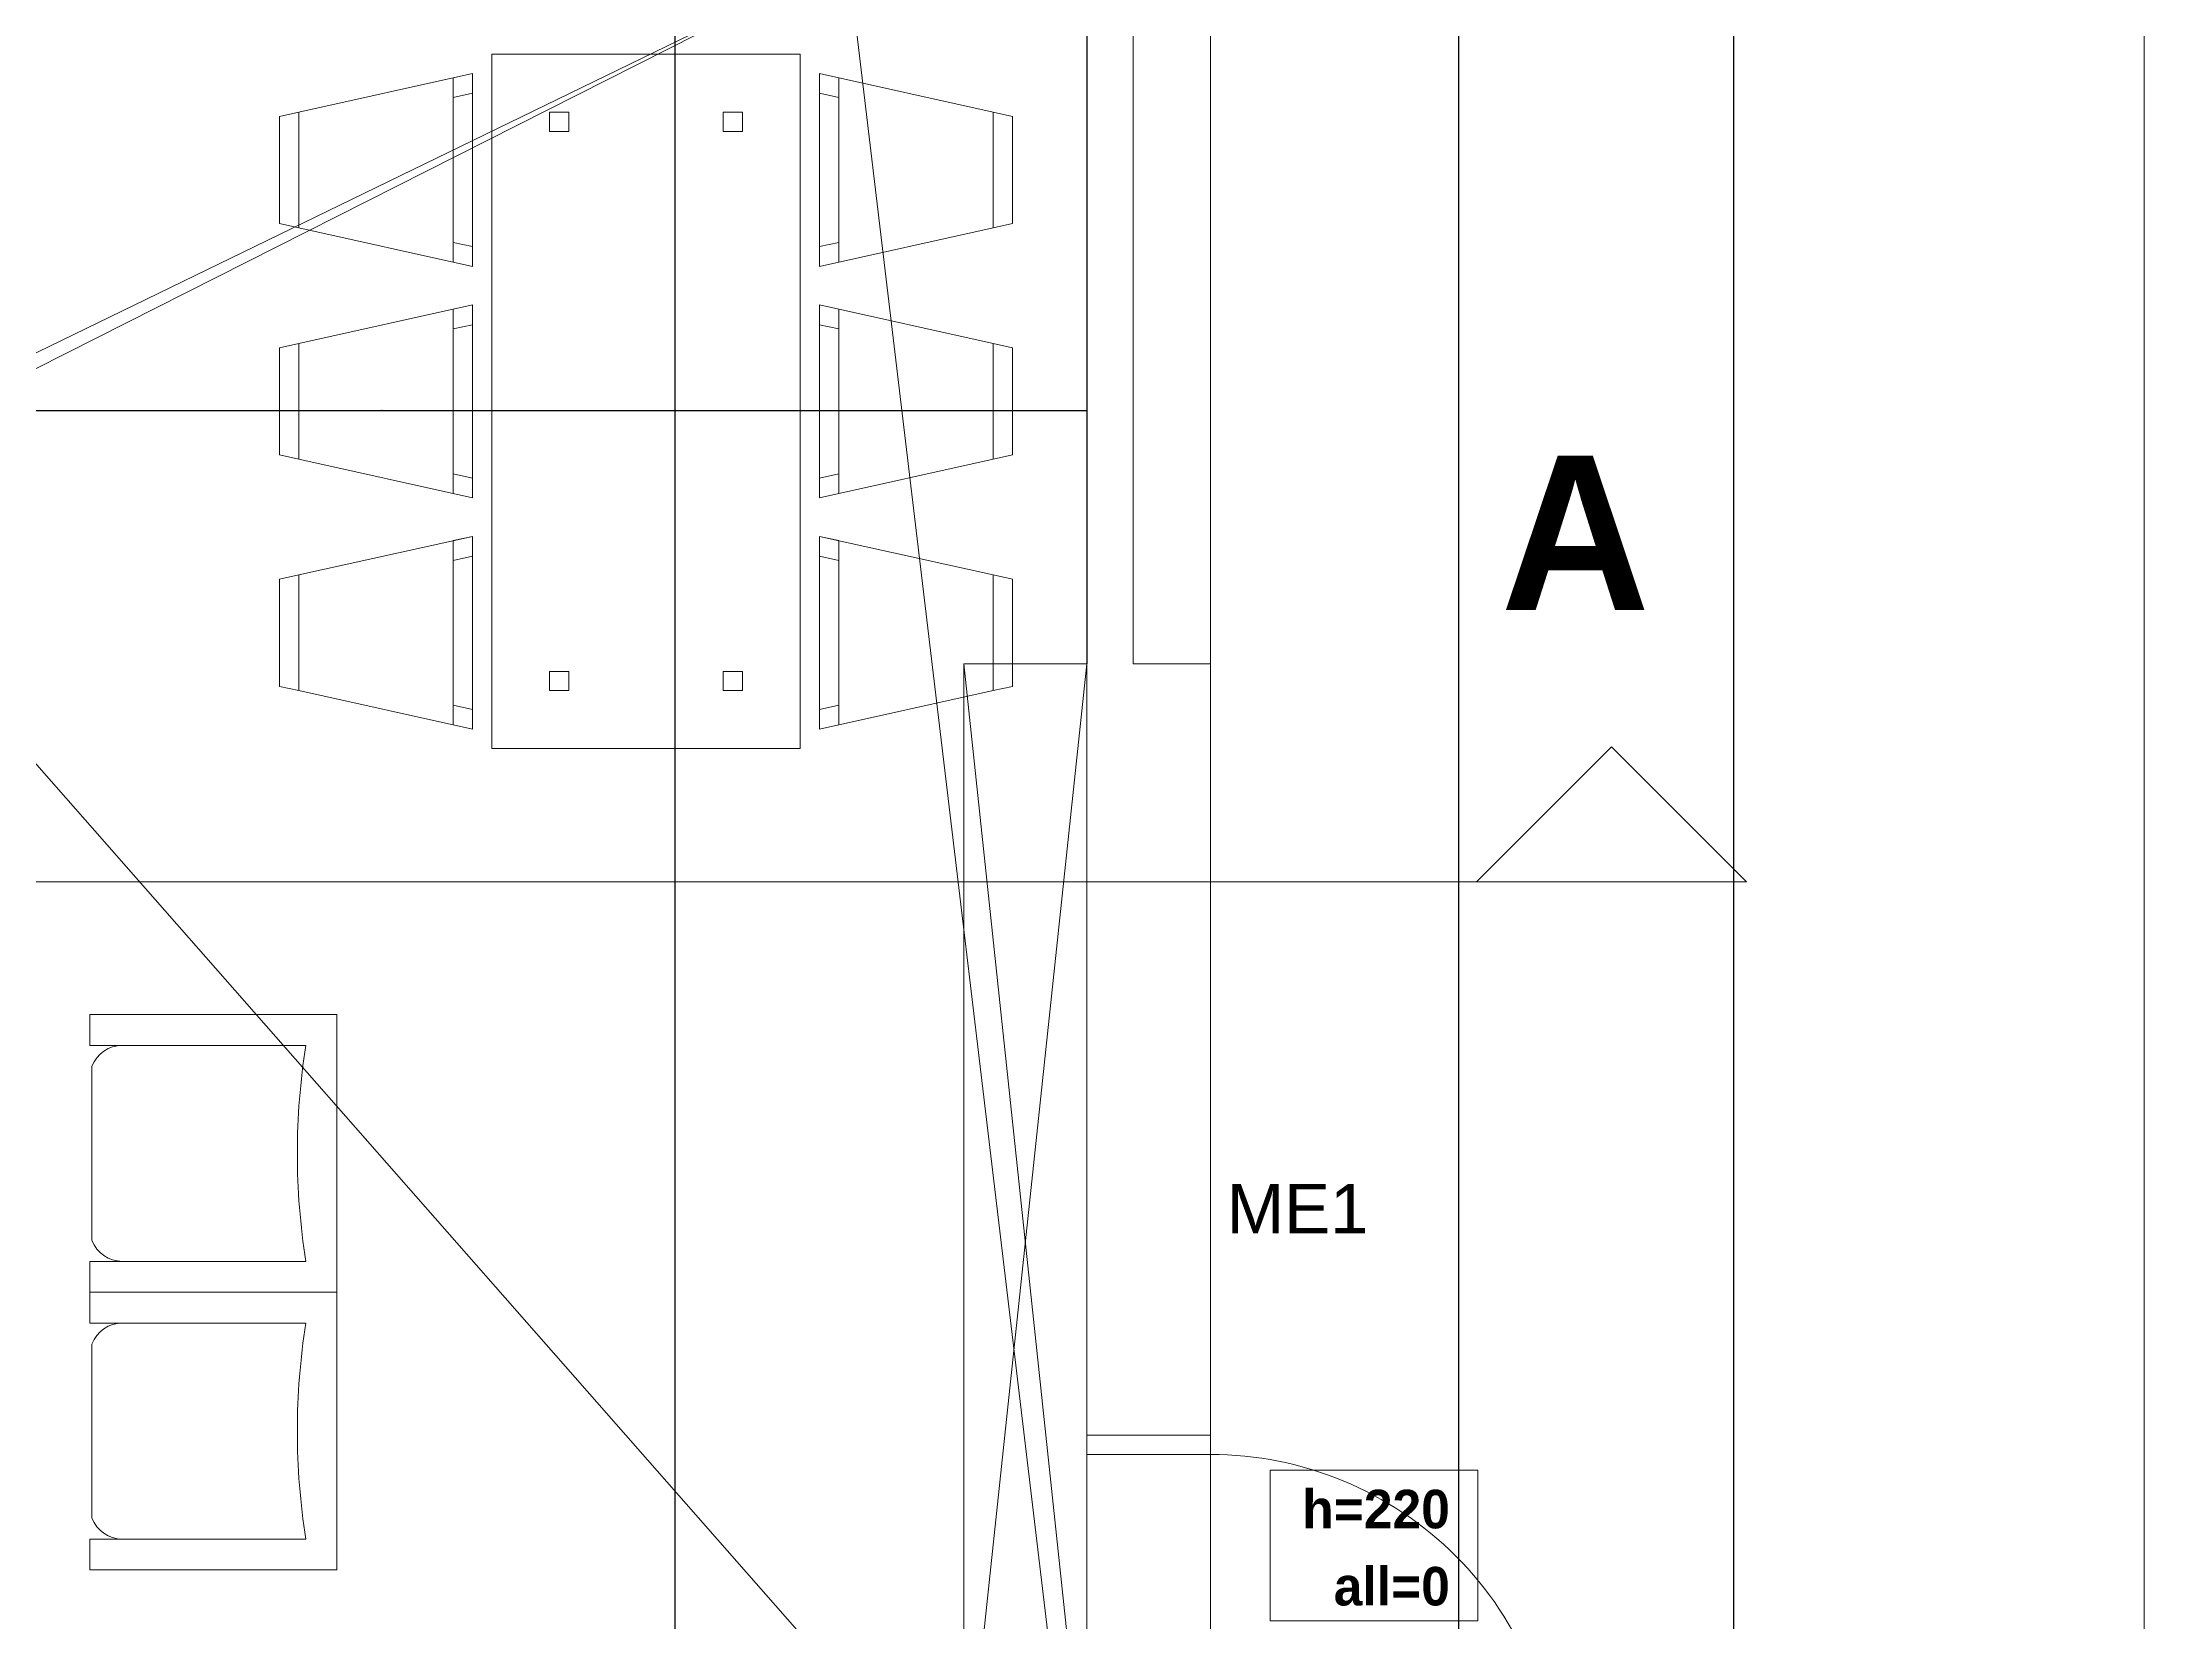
# Model space of a CAD drawing. Header units: metres. Extents: x -12536 to 12621, y -17191 to 9596.
# Drawn here: x -9897 to -9346, y -3424 to -3014 of the extents above; entities that cross this region are included whole.
import ezdxf
from ezdxf.enums import TextEntityAlignment as Align
from ezdxf.lldxf.tags import DXFTag

# ---------------------------------------------------------------- set-up
doc = ezdxf.new("R2010")
doc.units = ezdxf.units.M
doc.header["$MEASUREMENT"] = 0
doc.header["$PDMODE"] = 2
doc.header["$PDSIZE"] = 0.25
for name, color, linetype in [('Calque commun', 7, 'Continuous'), ('Cotations', 7, 'Continuous'), ('Layer100', 7, 'Continuous'), ('Layer7', 7, 'Continuous'), ('Textes', 7, 'Continuous')]:
    doc.layers.add(name, color=color, linetype=linetype)
doc.styles.add('Arial', font='arial.ttf', dxfattribs={"height": 0.128})
doc.styles.add('Century Gothic2', font='GOTHICB.TTF', dxfattribs={"height": 0.313})
doc.styles.add('Century Gothic23', font='GOTHICB.TTF', dxfattribs={"height": 0.9})
doc.styles.add('Century Gothic6', font='GOTHIC.TTF', dxfattribs={"height": 0.18})
tags = doc.linetypes.add('DASHDOT2', pattern=[0.5, 0.25, -0.125, 0, -0.125]).pattern_tags.tags
tags[10:11] = [DXFTag(74, 4), DXFTag(75, 0), DXFTag(340, '0'), DXFTag(46, 1.0), DXFTag(50, 0.0), DXFTag(44, 0.0), DXFTag(45, 0.0)]
tags[8:9] = [DXFTag(74, 4), DXFTag(75, 0), DXFTag(340, '0'), DXFTag(46, 1.0), DXFTag(50, 0.0), DXFTag(44, 0.0), DXFTag(45, 0.0)]
tags[6:7] = [DXFTag(74, 4), DXFTag(75, 0), DXFTag(340, '0'), DXFTag(46, 1.0), DXFTag(50, 0.0), DXFTag(44, 0.0), DXFTag(45, 0.0)]
tags[4:5] = [DXFTag(74, 4), DXFTag(75, 0), DXFTag(340, '0'), DXFTag(46, 1.0), DXFTag(50, 0.0), DXFTag(44, 0.0), DXFTag(45, 0.0)]
tags = doc.linetypes.add('DOT2', pattern=[0.125, 0, -0.125]).pattern_tags.tags
tags[6:7] = [DXFTag(74, 4), DXFTag(75, 0), DXFTag(340, '0'), DXFTag(46, 1.0), DXFTag(50, 0.0), DXFTag(44, 0.0), DXFTag(45, 0.0)]
tags[4:5] = [DXFTag(74, 4), DXFTag(75, 0), DXFTag(340, '0'), DXFTag(46, 1.0), DXFTag(50, 0.0), DXFTag(44, 0.0), DXFTag(45, 0.0)]
tags = doc.linetypes.add('HIDDEN', pattern=[0.375, 0.25, -0.125]).pattern_tags.tags
tags[6:7] = [DXFTag(74, 4), DXFTag(75, 0), DXFTag(340, '0'), DXFTag(46, 1.0), DXFTag(50, 0.0), DXFTag(44, 0.0), DXFTag(45, 0.0)]
tags[4:5] = [DXFTag(74, 4), DXFTag(75, 0), DXFTag(340, '0'), DXFTag(46, 1.0), DXFTag(50, 0.0), DXFTag(44, 0.0), DXFTag(45, 0.0)]
tags = doc.linetypes.add('HIDDEN2', pattern=[0.1875, 0.125, -0.0625]).pattern_tags.tags
tags[6:7] = [DXFTag(74, 4), DXFTag(75, 0), DXFTag(340, '0'), DXFTag(46, 1.0), DXFTag(50, 0.0), DXFTag(44, 0.0), DXFTag(45, 0.0)]
tags[4:5] = [DXFTag(74, 4), DXFTag(75, 0), DXFTag(340, '0'), DXFTag(46, 1.0), DXFTag(50, 0.0), DXFTag(44, 0.0), DXFTag(45, 0.0)]
doc.dimstyles.new('DIM7', dxfattribs={"dimtxt": 0.18, "dimasz": 0.035, "dimexe": 0.05, "dimexo": 0, "dimgap": 0.05, "dimtad": 1, "dimzin": 1, "dimdsep": 46, "dimtxsty": 'Century Gothic6', "dimblk": 'ORIGIN', "dimcen": 0.09, "dimdle": 0.05, "dimadec": 0, "dimazin": 0, "dimtfac": 1, "dimtdec": 4, "dimtix": 1, "dimtofl": 0, "dimtmove": 0, "dimatfit": 3, "dimfxl": 0.05, "dimfxlon": 1, "dimfrac": 2, "dimtolj": 1, "dimtzin": 0, "dimarcsym": 2})

# ---------------------------------------------------------------- blocks, each defined once
blk = doc.blocks.new('Block33274')
at = {"layer": 'Calque commun', "color": 7, "linetype": 'Continuous', "lineweight": 5}
for p, q in [((-3.1388, -27.7707), (-3.1388, -24.2006)), ((-3.0188, -27.7707), (-3.0188, -24.2006))]:
    blk.add_line(p, q, dxfattribs=at)
at = {"layer": 'Calque commun', "color": 7, "linetype": 'Continuous', "lineweight": 20}
blk.add_line((-2.8188, -27.7707), (-2.8188, -24.2006), dxfattribs=at)
blk = doc.blocks.new('tbl&6c')
at = {"layer": 'Calque commun', "color": 0, "linetype": 'ByBlock', "lineweight": -2}
for p, q in [((0.15, 1.3), (0.1611, 1.35)), ((0.15, 1.3), (0.1611, 1.35)), ((0.1611, 1.35), (0.4389, 1.35)), ((0.1611, 1.35), (0.4389, 1.35)), ((0.1611, 1.35), (0.1611, 1.35)), ((0.1611, 1.35), (0.1611, 1.35)), ((0.4389, 1.35), (0.45, 1.3)), ((0.4389, 1.35), (0.45, 1.3)), ((0.4389, 1.35), (0.4389, 1.35)), ((0.4389, 1.35), (0.4389, 1.35)), ((0.75, 1.3), (0.7611, 1.35)), ((0.75, 1.3), (0.7611, 1.35)), ((0.7611, 1.35), (1.0389, 1.35)), ((0.7611, 1.35), (1.0389, 1.35)), ((0.7611, 1.35), (0.7611, 1.35)), ((0.7611, 1.35), (0.7611, 1.35)), ((1.0389, 1.35), (1.05, 1.3)), ((1.0389, 1.35), (1.05, 1.3)), ((1.0389, 1.35), (1.0389, 1.35)), ((1.0389, 1.35), (1.0389, 1.35)), ((1.35, 1.3), (1.3611, 1.35)), ((1.35, 1.3), (1.3611, 1.35)), ((1.3611, 1.35), (1.6389, 1.35)), ((1.3611, 1.35), (1.6389, 1.35)), ((1.3611, 1.35), (1.3611, 1.35)), ((1.3611, 1.35), (1.3611, 1.35)), ((1.6389, 1.35), (1.65, 1.3)), ((1.6389, 1.35), (1.65, 1.3)), ((1.6389, 1.35), (1.6389, 1.35)), ((1.6389, 1.35), (1.6389, 1.35)), ((0.05, 0.85), (0.15, 1.3)), ((0.05, 0.85), (0.15, 1.3)), ((0.15, 1.3), (0.45, 1.3)), ((0.15, 1.3), (0.45, 1.3)), ((0.15, 1.3), (0.15, 1.3)), ((0.15, 1.3), (0.15, 1.3)), ((0.45, 1.3), (0.15, 1.3)), ((0.45, 1.3), (0.15, 1.3)), ((0.15, 1.3), (0.15, 1.3)), ((0.15, 1.3), (0.15, 1.3)), ((0.45, 1.3), (0.55, 0.85)), ((0.45, 1.3), (0.55, 0.85)), ((0.45, 1.3), (0.45, 1.3)), ((0.45, 1.3), (0.45, 1.3)), ((0.45, 1.3), (0.45, 1.3)), ((0.45, 1.3), (0.45, 1.3)), ((0.65, 0.85), (0.75, 1.3)), ((0.65, 0.85), (0.75, 1.3)), ((0.75, 1.3), (1.05, 1.3)), ((0.75, 1.3), (1.05, 1.3)), ((0.75, 1.3), (0.75, 1.3)), ((0.75, 1.3), (0.75, 1.3)), ((1.05, 1.3), (0.75, 1.3)), ((1.05, 1.3), (0.75, 1.3)), ((0.75, 1.3), (0.75, 1.3)), ((0.75, 1.3), (0.75, 1.3)), ((1.05, 1.3), (1.15, 0.85)), ((1.05, 1.3), (1.15, 0.85)), ((1.05, 1.3), (1.05, 1.3)), ((1.05, 1.3), (1.05, 1.3)), ((1.05, 1.3), (1.05, 1.3)), ((1.05, 1.3), (1.05, 1.3)), ((1.25, 0.85), (1.35, 1.3)), ((1.25, 0.85), (1.35, 1.3)), ((1.35, 1.3), (1.65, 1.3)), ((1.35, 1.3), (1.65, 1.3)), ((1.35, 1.3), (1.35, 1.3)), ((1.35, 1.3), (1.35, 1.3)), ((1.65, 1.3), (1.35, 1.3)), ((1.65, 1.3), (1.35, 1.3)), ((1.35, 1.3), (1.35, 1.3)), ((1.35, 1.3), (1.35, 1.3)), ((1.65, 1.3), (1.75, 0.85)), ((1.65, 1.3), (1.75, 0.85)), ((1.65, 1.3), (1.65, 1.3)), ((1.65, 1.3), (1.65, 1.3)), ((1.65, 1.3), (1.65, 1.3)), ((1.65, 1.3), (1.65, 1.3)), ((0.05, 0.85), (0.0611, 0.9)), ((0.05, 0.85), (0.0611, 0.9)), ((0.0611, 0.9), (0.5389, 0.9)), ((0.0611, 0.9), (0.5389, 0.9)), ((0.0611, 0.9), (0.0611, 0.9)), ((0.0611, 0.9), (0.0611, 0.9)), ((0.1012, 0.85), (0.1123, 0.9)), ((0.1012, 0.85), (0.1123, 0.9)), ((0.1123, 0.9), (0.4877, 0.9)), ((0.1123, 0.9), (0.4877, 0.9)), ((0.1123, 0.9), (0.1123, 0.9)), ((0.1123, 0.9), (0.1123, 0.9)), ((0.4877, 0.9), (0.4988, 0.85)), ((0.4877, 0.9), (0.4988, 0.85)), ((0.4877, 0.9), (0.4877, 0.9)), ((0.4877, 0.9), (0.4877, 0.9)), ((0.5389, 0.9), (0.55, 0.85)), ((0.5389, 0.9), (0.55, 0.85)), ((0.5389, 0.9), (0.5389, 0.9)), ((0.5389, 0.9), (0.5389, 0.9)), ((0.65, 0.85), (0.6611, 0.9)), ((0.65, 0.85), (0.6611, 0.9)), ((0.6611, 0.9), (1.1389, 0.9)), ((0.6611, 0.9), (1.1389, 0.9)), ((0.6611, 0.9), (0.6611, 0.9)), ((0.6611, 0.9), (0.6611, 0.9)), ((0.7012, 0.85), (0.7123, 0.9)), ((0.7012, 0.85), (0.7123, 0.9)), ((0.7123, 0.9), (1.0877, 0.9)), ((0.7123, 0.9), (1.0877, 0.9)), ((0.7123, 0.9), (0.7123, 0.9)), ((0.7123, 0.9), (0.7123, 0.9)), ((1.0877, 0.9), (1.0988, 0.85)), ((1.0877, 0.9), (1.0988, 0.85)), ((1.0877, 0.9), (1.0877, 0.9)), ((1.0877, 0.9), (1.0877, 0.9)), ((1.1389, 0.9), (1.15, 0.85)), ((1.1389, 0.9), (1.15, 0.85)), ((1.1389, 0.9), (1.1389, 0.9)), ((1.1389, 0.9), (1.1389, 0.9)), ((1.25, 0.85), (1.2611, 0.9)), ((1.25, 0.85), (1.2611, 0.9)), ((1.2611, 0.9), (1.7389, 0.9)), ((1.2611, 0.9), (1.7389, 0.9)), ((1.2611, 0.9), (1.2611, 0.9)), ((1.2611, 0.9), (1.2611, 0.9)), ((1.3012, 0.85), (1.3123, 0.9)), ((1.3012, 0.85), (1.3123, 0.9)), ((1.3123, 0.9), (1.6877, 0.9)), ((1.3123, 0.9), (1.6877, 0.9)), ((1.3123, 0.9), (1.3123, 0.9)), ((1.3123, 0.9), (1.3123, 0.9)), ((1.6877, 0.9), (1.6988, 0.85)), ((1.6877, 0.9), (1.6988, 0.85)), ((1.6877, 0.9), (1.6877, 0.9)), ((1.6877, 0.9), (1.6877, 0.9)), ((1.7389, 0.9), (1.75, 0.85)), ((1.7389, 0.9), (1.75, 0.85)), ((1.7389, 0.9), (1.7389, 0.9)), ((1.7389, 0.9), (1.7389, 0.9)), ((0.55, 0.85), (0.05, 0.85)), ((0.55, 0.85), (0.05, 0.85)), ((0.05, 0.85), (0.05, 0.85)), ((0.05, 0.85), (0.05, 0.85)), ((0.55, 0.85), (0.05, 0.85)), ((0.55, 0.85), (0.05, 0.85)), ((0.05, 0.85), (0.05, 0.85)), ((0.05, 0.85), (0.05, 0.85)), ((0.4988, 0.85), (0.1012, 0.85)), ((0.4988, 0.85), (0.1012, 0.85)), ((0.1012, 0.85), (0.1012, 0.85)), ((0.1012, 0.85), (0.1012, 0.85)), ((0.4988, 0.85), (0.4988, 0.85)), ((0.4988, 0.85), (0.4988, 0.85)), ((0.55, 0.85), (0.55, 0.85)), ((0.55, 0.85), (0.55, 0.85)), ((0.55, 0.85), (0.55, 0.85)), ((0.55, 0.85), (0.55, 0.85)), ((1.15, 0.85), (0.65, 0.85)), ((1.15, 0.85), (0.65, 0.85)), ((0.65, 0.85), (0.65, 0.85)), ((0.65, 0.85), (0.65, 0.85)), ((1.15, 0.85), (0.65, 0.85)), ((1.15, 0.85), (0.65, 0.85)), ((0.65, 0.85), (0.65, 0.85)), ((0.65, 0.85), (0.65, 0.85)), ((1.0988, 0.85), (0.7012, 0.85)), ((1.0988, 0.85), (0.7012, 0.85)), ((0.7012, 0.85), (0.7012, 0.85)), ((0.7012, 0.85), (0.7012, 0.85)), ((1.0988, 0.85), (1.0988, 0.85)), ((1.0988, 0.85), (1.0988, 0.85)), ((1.15, 0.85), (1.15, 0.85)), ((1.15, 0.85), (1.15, 0.85)), ((1.15, 0.85), (1.15, 0.85)), ((1.15, 0.85), (1.15, 0.85)), ((1.75, 0.85), (1.25, 0.85)), ((1.75, 0.85), (1.25, 0.85)), ((1.25, 0.85), (1.25, 0.85)), ((1.25, 0.85), (1.25, 0.85)), ((1.75, 0.85), (1.25, 0.85)), ((1.75, 0.85), (1.25, 0.85)), ((1.25, 0.85), (1.25, 0.85)), ((1.25, 0.85), (1.25, 0.85)), ((1.6988, 0.85), (1.3012, 0.85)), ((1.6988, 0.85), (1.3012, 0.85)), ((1.3012, 0.85), (1.3012, 0.85)), ((1.3012, 0.85), (1.3012, 0.85)), ((1.6988, 0.85), (1.6988, 0.85)), ((1.6988, 0.85), (1.6988, 0.85)), ((1.75, 0.85), (1.75, 0.85)), ((1.75, 0.85), (1.75, 0.85)), ((1.75, 0.85), (1.75, 0.85)), ((1.75, 0.85), (1.75, 0.85)), ((1.8, 0.8), (0, 0.8)), ((0, 0.8), (0, 0)), ((1.8, 0.8), (0, 0.8)), ((0, 0.8), (0, 0)), ((0, 0.8), (0, 0.8)), ((0, 0.8), (0, 0.8)), ((1.8, 0), (1.8, 0.8)), ((1.8, 0), (1.8, 0.8)), ((1.8, 0.8), (1.8, 0.8)), ((1.8, 0.8), (1.8, 0.8)), ((0.2, 0.65), (0.15, 0.65)), ((0.15, 0.65), (0.15, 0.6)), ((0.2, 0.65), (0.15, 0.65)), ((0.15, 0.65), (0.15, 0.6)), ((0.15, 0.65), (0.15, 0.65)), ((0.15, 0.65), (0.15, 0.65)), ((0.2, 0.6), (0.2, 0.65)), ((0.2, 0.6), (0.2, 0.65)), ((0.2, 0.65), (0.2, 0.65)), ((0.2, 0.65), (0.2, 0.65)), ((1.65, 0.65), (1.6, 0.65)), ((1.6, 0.65), (1.6, 0.6)), ((1.65, 0.65), (1.6, 0.65)), ((1.6, 0.65), (1.6, 0.6)), ((1.6, 0.65), (1.6, 0.65)), ((1.6, 0.65), (1.6, 0.65)), ((1.65, 0.6), (1.65, 0.65)), ((1.65, 0.6), (1.65, 0.65)), ((1.65, 0.65), (1.65, 0.65)), ((1.65, 0.65), (1.65, 0.65)), ((0.15, 0.6), (0.2, 0.6)), ((0.15, 0.6), (0.2, 0.6)), ((0.15, 0.6), (0.15, 0.6)), ((0.15, 0.6), (0.15, 0.6)), ((0.2, 0.6), (0.2, 0.6)), ((0.2, 0.6), (0.2, 0.6)), ((1.6, 0.6), (1.65, 0.6)), ((1.6, 0.6), (1.65, 0.6)), ((1.6, 0.6), (1.6, 0.6)), ((1.6, 0.6), (1.6, 0.6)), ((1.65, 0.6), (1.65, 0.6)), ((1.65, 0.6), (1.65, 0.6)), ((0.2, 0.2), (0.15, 0.2)), ((0.15, 0.2), (0.15, 0.15)), ((0.2, 0.2), (0.15, 0.2)), ((0.15, 0.2), (0.15, 0.15)), ((0.15, 0.2), (0.15, 0.2)), ((0.15, 0.2), (0.15, 0.2)), ((0.2, 0.15), (0.2, 0.2)), ((0.2, 0.15), (0.2, 0.2)), ((0.2, 0.2), (0.2, 0.2)), ((0.2, 0.2), (0.2, 0.2)), ((1.65, 0.2), (1.6, 0.2)), ((1.6, 0.2), (1.6, 0.15)), ((1.65, 0.2), (1.6, 0.2)), ((1.6, 0.2), (1.6, 0.15)), ((1.6, 0.2), (1.6, 0.2)), ((1.6, 0.2), (1.6, 0.2)), ((1.65, 0.15), (1.65, 0.2)), ((1.65, 0.15), (1.65, 0.2)), ((1.65, 0.2), (1.65, 0.2)), ((1.65, 0.2), (1.65, 0.2)), ((0.15, 0.15), (0.2, 0.15)), ((0.15, 0.15), (0.2, 0.15)), ((0.15, 0.15), (0.15, 0.15)), ((0.15, 0.15), (0.15, 0.15)), ((0.2, 0.15), (0.2, 0.15)), ((0.2, 0.15), (0.2, 0.15)), ((1.6, 0.15), (1.65, 0.15)), ((1.6, 0.15), (1.65, 0.15)), ((1.6, 0.15), (1.6, 0.15)), ((1.6, 0.15), (1.6, 0.15)), ((1.65, 0.15), (1.65, 0.15)), ((1.65, 0.15), (1.65, 0.15)), ((0, 0), (1.8, 0)), ((0, 0), (1.8, 0)), ((0, 0), (0, 0)), ((0, 0), (0, 0)), ((1.8, 0), (1.8, 0)), ((1.8, 0), (1.8, 0)), ((0.15, -0.5), (0.05, -0.05)), ((0.05, -0.05), (0.55, -0.05)), ((0.15, -0.5), (0.05, -0.05)), ((0.05, -0.05), (0.55, -0.05)), ((0.05, -0.05), (0.05, -0.05)), ((0.05, -0.05), (0.05, -0.05)), ((0.0611, -0.1), (0.05, -0.05)), ((0.05, -0.05), (0.55, -0.05)), ((0.0611, -0.1), (0.05, -0.05)), ((0.05, -0.05), (0.55, -0.05)), ((0.05, -0.05), (0.05, -0.05)), ((0.05, -0.05), (0.05, -0.05)), ((0.1123, -0.1), (0.1012, -0.05)), ((0.1012, -0.05), (0.4988, -0.05)), ((0.1123, -0.1), (0.1012, -0.05)), ((0.1012, -0.05), (0.4988, -0.05)), ((0.1012, -0.05), (0.1012, -0.05)), ((0.1012, -0.05), (0.1012, -0.05)), ((0.55, -0.05), (0.45, -0.5)), ((0.55, -0.05), (0.45, -0.5)), ((0.4988, -0.05), (0.4877, -0.1)), ((0.4988, -0.05), (0.4877, -0.1)), ((0.4988, -0.05), (0.4988, -0.05)), ((0.4988, -0.05), (0.4988, -0.05)), ((0.55, -0.05), (0.5389, -0.1)), ((0.55, -0.05), (0.5389, -0.1)), ((0.55, -0.05), (0.55, -0.05)), ((0.55, -0.05), (0.55, -0.05)), ((0.55, -0.05), (0.55, -0.05)), ((0.55, -0.05), (0.55, -0.05)), ((0.75, -0.5), (0.65, -0.05)), ((0.65, -0.05), (1.15, -0.05)), ((0.75, -0.5), (0.65, -0.05)), ((0.65, -0.05), (1.15, -0.05)), ((0.65, -0.05), (0.65, -0.05)), ((0.65, -0.05), (0.65, -0.05)), ((0.6611, -0.1), (0.65, -0.05)), ((0.65, -0.05), (1.15, -0.05)), ((0.6611, -0.1), (0.65, -0.05)), ((0.65, -0.05), (1.15, -0.05)), ((0.65, -0.05), (0.65, -0.05)), ((0.65, -0.05), (0.65, -0.05)), ((0.7123, -0.1), (0.7012, -0.05)), ((0.7012, -0.05), (1.0988, -0.05)), ((0.7123, -0.1), (0.7012, -0.05)), ((0.7012, -0.05), (1.0988, -0.05)), ((0.7012, -0.05), (0.7012, -0.05)), ((0.7012, -0.05), (0.7012, -0.05)), ((1.15, -0.05), (1.05, -0.5)), ((1.15, -0.05), (1.05, -0.5)), ((1.0988, -0.05), (1.0877, -0.1)), ((1.0988, -0.05), (1.0877, -0.1)), ((1.0988, -0.05), (1.0988, -0.05)), ((1.0988, -0.05), (1.0988, -0.05)), ((1.15, -0.05), (1.1389, -0.1)), ((1.15, -0.05), (1.1389, -0.1)), ((1.15, -0.05), (1.15, -0.05)), ((1.15, -0.05), (1.15, -0.05)), ((1.15, -0.05), (1.15, -0.05)), ((1.15, -0.05), (1.15, -0.05)), ((1.35, -0.5), (1.25, -0.05)), ((1.25, -0.05), (1.75, -0.05)), ((1.35, -0.5), (1.25, -0.05)), ((1.25, -0.05), (1.75, -0.05)), ((1.25, -0.05), (1.25, -0.05)), ((1.25, -0.05), (1.25, -0.05)), ((1.2611, -0.1), (1.25, -0.05)), ((1.25, -0.05), (1.75, -0.05)), ((1.2611, -0.1), (1.25, -0.05)), ((1.25, -0.05), (1.75, -0.05)), ((1.25, -0.05), (1.25, -0.05)), ((1.25, -0.05), (1.25, -0.05)), ((1.3123, -0.1), (1.3012, -0.05)), ((1.3012, -0.05), (1.6988, -0.05)), ((1.3123, -0.1), (1.3012, -0.05)), ((1.3012, -0.05), (1.6988, -0.05)), ((1.3012, -0.05), (1.3012, -0.05)), ((1.3012, -0.05), (1.3012, -0.05)), ((1.75, -0.05), (1.65, -0.5)), ((1.75, -0.05), (1.65, -0.5)), ((1.6988, -0.05), (1.6877, -0.1)), ((1.6988, -0.05), (1.6877, -0.1)), ((1.6988, -0.05), (1.6988, -0.05)), ((1.6988, -0.05), (1.6988, -0.05)), ((1.75, -0.05), (1.7389, -0.1)), ((1.75, -0.05), (1.7389, -0.1)), ((1.75, -0.05), (1.75, -0.05)), ((1.75, -0.05), (1.75, -0.05)), ((1.75, -0.05), (1.75, -0.05)), ((1.75, -0.05), (1.75, -0.05)), ((0.5389, -0.1), (0.0611, -0.1)), ((0.5389, -0.1), (0.0611, -0.1)), ((0.0611, -0.1), (0.0611, -0.1)), ((0.0611, -0.1), (0.0611, -0.1)), ((0.4877, -0.1), (0.1123, -0.1)), ((0.4877, -0.1), (0.1123, -0.1)), ((0.1123, -0.1), (0.1123, -0.1)), ((0.1123, -0.1), (0.1123, -0.1)), ((0.4877, -0.1), (0.4877, -0.1)), ((0.4877, -0.1), (0.4877, -0.1)), ((0.5389, -0.1), (0.5389, -0.1)), ((0.5389, -0.1), (0.5389, -0.1)), ((1.1389, -0.1), (0.6611, -0.1)), ((1.1389, -0.1), (0.6611, -0.1)), ((0.6611, -0.1), (0.6611, -0.1)), ((0.6611, -0.1), (0.6611, -0.1)), ((1.0877, -0.1), (0.7123, -0.1)), ((1.0877, -0.1), (0.7123, -0.1)), ((0.7123, -0.1), (0.7123, -0.1)), ((0.7123, -0.1), (0.7123, -0.1)), ((1.0877, -0.1), (1.0877, -0.1)), ((1.0877, -0.1), (1.0877, -0.1)), ((1.1389, -0.1), (1.1389, -0.1)), ((1.1389, -0.1), (1.1389, -0.1)), ((1.7389, -0.1), (1.2611, -0.1)), ((1.7389, -0.1), (1.2611, -0.1)), ((1.2611, -0.1), (1.2611, -0.1)), ((1.2611, -0.1), (1.2611, -0.1)), ((1.6877, -0.1), (1.3123, -0.1)), ((1.6877, -0.1), (1.3123, -0.1)), ((1.3123, -0.1), (1.3123, -0.1)), ((1.3123, -0.1), (1.3123, -0.1)), ((1.6877, -0.1), (1.6877, -0.1)), ((1.6877, -0.1), (1.6877, -0.1)), ((1.7389, -0.1), (1.7389, -0.1)), ((1.7389, -0.1), (1.7389, -0.1)), ((0.45, -0.5), (0.15, -0.5)), ((0.45, -0.5), (0.15, -0.5)), ((0.15, -0.5), (0.15, -0.5)), ((0.15, -0.5), (0.15, -0.5)), ((0.1611, -0.55), (0.15, -0.5)), ((0.15, -0.5), (0.45, -0.5)), ((0.1611, -0.55), (0.15, -0.5)), ((0.15, -0.5), (0.45, -0.5)), ((0.15, -0.5), (0.15, -0.5)), ((0.15, -0.5), (0.15, -0.5)), ((0.4389, -0.55), (0.1611, -0.55)), ((0.4389, -0.55), (0.1611, -0.55)), ((0.1611, -0.55), (0.1611, -0.55)), ((0.1611, -0.55), (0.1611, -0.55)), ((0.45, -0.5), (0.4389, -0.55)), ((0.45, -0.5), (0.4389, -0.55)), ((0.4389, -0.55), (0.4389, -0.55)), ((0.4389, -0.55), (0.4389, -0.55)), ((0.45, -0.5), (0.45, -0.5)), ((0.45, -0.5), (0.45, -0.5)), ((0.45, -0.5), (0.45, -0.5)), ((0.45, -0.5), (0.45, -0.5)), ((1.05, -0.5), (0.75, -0.5)), ((1.05, -0.5), (0.75, -0.5)), ((0.75, -0.5), (0.75, -0.5)), ((0.75, -0.5), (0.75, -0.5)), ((0.7611, -0.55), (0.75, -0.5)), ((0.75, -0.5), (1.05, -0.5)), ((0.7611, -0.55), (0.75, -0.5)), ((0.75, -0.5), (1.05, -0.5)), ((0.75, -0.5), (0.75, -0.5)), ((0.75, -0.5), (0.75, -0.5)), ((1.0389, -0.55), (0.7611, -0.55)), ((1.0389, -0.55), (0.7611, -0.55)), ((0.7611, -0.55), (0.7611, -0.55)), ((0.7611, -0.55), (0.7611, -0.55)), ((1.05, -0.5), (1.0389, -0.55)), ((1.05, -0.5), (1.0389, -0.55)), ((1.0389, -0.55), (1.0389, -0.55)), ((1.0389, -0.55), (1.0389, -0.55)), ((1.05, -0.5), (1.05, -0.5)), ((1.05, -0.5), (1.05, -0.5)), ((1.05, -0.5), (1.05, -0.5)), ((1.05, -0.5), (1.05, -0.5)), ((1.65, -0.5), (1.35, -0.5)), ((1.65, -0.5), (1.35, -0.5)), ((1.35, -0.5), (1.35, -0.5)), ((1.35, -0.5), (1.35, -0.5)), ((1.3611, -0.55), (1.35, -0.5)), ((1.35, -0.5), (1.65, -0.5)), ((1.3611, -0.55), (1.35, -0.5)), ((1.35, -0.5), (1.65, -0.5)), ((1.35, -0.5), (1.35, -0.5)), ((1.35, -0.5), (1.35, -0.5)), ((1.6389, -0.55), (1.3611, -0.55)), ((1.6389, -0.55), (1.3611, -0.55)), ((1.3611, -0.55), (1.3611, -0.55)), ((1.3611, -0.55), (1.3611, -0.55)), ((1.65, -0.5), (1.6389, -0.55)), ((1.65, -0.5), (1.6389, -0.55)), ((1.6389, -0.55), (1.6389, -0.55)), ((1.6389, -0.55), (1.6389, -0.55)), ((1.65, -0.5), (1.65, -0.5)), ((1.65, -0.5), (1.65, -0.5)), ((1.65, -0.5), (1.65, -0.5)), ((1.65, -0.5), (1.65, -0.5))]:
    blk.add_line(p, q, dxfattribs=at)
blk = doc.blocks.new('armchr2')
at = {"layer": 'Calque commun', "color": 8, "linetype": 'ByBlock', "lineweight": 5}
for p, q in [((0, -0.8), (0, 0)), ((0, 0), (0.9, 0)), ((0.9, 0), (0.9, -0.8)), ((0.1, -0.1), (0.1, -0.8)), ((0.8, -0.8), (0.8, -0.1)), ((0.1, -0.8), (0, -0.8)), ((0.1679, -0.7933), (0.7321, -0.7933)), ((0.9, -0.8), (0.8, -0.8))]:
    blk.add_line(p, q, dxfattribs=at)
at = {"layer": 'Calque commun', "color": 8, "linetype": 'ByBlock', "lineweight": 5, "flags": 128}
for points in [[(0.8, -0.1, -0.079259), (0.1, -0.1)], [(0.1, -0.6949, 0.313764), (0.1679, -0.7933)], [(0.7321, -0.7933, 0.313763), (0.8, -0.6949)]]:
    blk.add_lwpolyline(points, format="xyb", dxfattribs=at)
blk = doc.blocks.new('@PRES_1_$$_1-20')
at = {"layer": 'Calque commun', "color": 5, "linetype": 'Continuous', "lineweight": 5}
blk.add_line((0.05, 0.32), (0.05, 1.22), dxfattribs=at)
at = {"layer": 'Calque commun', "color": 5, "linetype": 'Continuous', "lineweight": 5, "flags": 128}
blk.add_lwpolyline([(0.05, 1.22, -0.414214), (0.95, 0.32)], format="xyb", dxfattribs=at)
at = {"layer": 'Calque commun', "color": 5, "linetype": 'Continuous', "lineweight": 5}
mesh = blk.add_polyface(dxfattribs=at)
corners = [(0, 0), (0, 0.32), (0.05, 0.32), (0.05, 0)]
mesh.append_faces([[corners[k] for k in face] for face in [(0, 1, 2, 3)]], dxfattribs={"color": 5})
mesh = blk.add_polyface(dxfattribs=at)
corners = [(0.95, 0), (0.95, 0.32), (1, 0.32), (1, 0)]
mesh.append_faces([[corners[k] for k in face] for face in [(0, 1, 2, 3)]], dxfattribs={"color": 5})
blk = doc.blocks.new('@PRES_1_$$_1-21')
at = {"layer": 'Calque commun', "color": 0, "linetype": 'ByBlock', "lineweight": -2}
blk.add_line((0, 0), (0, 0.32), dxfattribs=at)
blk = doc.blocks.new('@PRES_1_$$_1-22')
at = {"layer": 'Calque commun', "color": 0, "linetype": 'ByBlock', "lineweight": -2}
blk.add_line((0, 0), (0, 0.32), dxfattribs=at)
blk = doc.blocks.new('INTER_2D_COMB8')
at = {"layer": 'Layer7', "color": 0, "linetype": 'ByBlock', "lineweight": -2}
blk.add_blockref('@PRES_1_$$_1-20', (0, 0), dxfattribs=at)
at = {"layer": 'Layer7', "color": 7, "linetype": 'Continuous', "lineweight": 5}
blk.add_blockref('@PRES_1_$$_1-21', (0, 0), dxfattribs=at)
at = {"layer": 'Layer7', "color": 7, "linetype": 'Continuous', "lineweight": 5, "extrusion": (0, 0, -1), "xscale": -1, "yscale": -1, "zscale": -1, "rotation": 180}
blk.add_blockref('@PRES_1_$$_1-22', (-1, 0), dxfattribs=at)
blk = doc.blocks.new('PLACED_COMB8')
at = {"layer": 'Layer7', "color": 0, "linetype": 'ByBlock', "lineweight": -2}
blk.add_blockref('INTER_2D_COMB8', (0, 0), dxfattribs=at)
blk = doc.blocks.new('_ORIGIN')
at = {"color": 0, "linetype": 'ByBlock', "lineweight": -2}
blk.add_line((0, 0), (-1, 0), dxfattribs=at)
blk.add_circle((0, 0), 0.5, dxfattribs=at)
blk = doc.blocks.new('*D1648')
at = {"layer": 'Calque commun', "color": 0, "linetype": 'ByBlock', "lineweight": -2, "transparency": 16777216}
for p, q in [((-9529.92, -3175.35), (-9529.82, -3175.35)), ((-9529.87, -3175.35), (-9529.87, -3175.38)), ((-9529.87, -3475.31), (-9529.87, -3175.38)), ((-9529.92, -3475.35), (-9529.82, -3475.35))]:
    blk.add_line(p, q, dxfattribs=at)
at = {"layer": 'Calque commun', "color": 0, "linetype": 'Continuous', "lineweight": -2, "transparency": 16777216}
blk.add_line((-9529.87, -3175.31), (-9529.87, -3175.28), dxfattribs=at)
at = {"layer": 'Defpoints', "color": 0, "linetype": 'Continuous', "transparency": 16777216}
for p in [(-9594.32, -3175.35), (-9529.87, -3175.35), (-9594.32, -3475.35)]:
    blk.add_point(p, dxfattribs=at)
at = {"layer": 'Calque commun', "color": 0, "linetype": 'Continuous', "lineweight": -2, "transparency": 16777216, "xscale": 0.03500000014901161, "yscale": 0.03500000014901161, "zscale": 0.03500000014901161, "rotation": 270}
for p in [(-9529.87, -3175.35), (-9529.87, -3475.35)]:
    blk.add_blockref('_ORIGIN', p, dxfattribs=at)
at = {"layer": 'Calque commun', "color": 0, "linetype": 'Continuous', "lineweight": 5, "transparency": 16777216, "insert": (-9529.92, -3325.35), "char_height": 0.18, "attachment_point": 8, "rotation": 90, "line_spacing_factor": 0.773441, "style": 'Century Gothic6'}
blk.add_mtext('\\A1;300.00', dxfattribs=at)
blk = doc.blocks.new('*D1649')
at = {"layer": 'Calque commun', "color": 0, "linetype": 'ByBlock', "lineweight": -2, "transparency": 16777216}
for p, q in [((-9529.92, -2818.34), (-9529.82, -2818.34)), ((-9529.87, -2818.34), (-9529.87, -2818.38)), ((-9529.87, -3175.31), (-9529.87, -2818.38)), ((-9529.92, -3175.35), (-9529.82, -3175.35))]:
    blk.add_line(p, q, dxfattribs=at)
at = {"layer": 'Calque commun', "color": 0, "linetype": 'Continuous', "lineweight": -2, "transparency": 16777216}
blk.add_line((-9529.87, -2818.31), (-9529.87, -2818.27), dxfattribs=at)
at = {"layer": 'Defpoints', "color": 0, "linetype": 'Continuous', "transparency": 16777216}
for p in [(-9594.32, -2818.34), (-9529.87, -2818.34), (-9594.32, -3175.35)]:
    blk.add_point(p, dxfattribs=at)
at = {"layer": 'Calque commun', "color": 0, "linetype": 'Continuous', "lineweight": -2, "transparency": 16777216, "xscale": 0.03500000014901161, "yscale": 0.03500000014901161, "zscale": 0.03500000014901161, "rotation": 270}
for p in [(-9529.87, -2818.34), (-9529.87, -3175.35)]:
    blk.add_blockref('_ORIGIN', p, dxfattribs=at)
at = {"layer": 'Calque commun', "color": 0, "linetype": 'Continuous', "lineweight": 5, "transparency": 16777216, "insert": (-9529.92, -2996.85), "char_height": 0.18, "attachment_point": 8, "rotation": 90, "line_spacing_factor": 0.773441, "style": 'Century Gothic6'}
blk.add_mtext('\\A1;357.00', dxfattribs=at)
blk = doc.blocks.new('*D1736')
at = {"layer": 'Calque commun', "color": 0, "linetype": 'ByBlock', "lineweight": -2, "transparency": 16777216}
for p, q in [((-9733.04, -2991.62), (-9733.14, -2991.62)), ((-9733.09, -2991.62), (-9733.09, -2991.65)), ((-9733.09, -3511.31), (-9733.09, -2991.65)), ((-9733.04, -3511.34), (-9733.14, -3511.34))]:
    blk.add_line(p, q, dxfattribs=at)
at = {"layer": 'Calque commun', "color": 0, "linetype": 'Continuous', "lineweight": -2, "transparency": 16777216}
blk.add_line((-9733.09, -2991.58), (-9733.09, -2991.55), dxfattribs=at)
at = {"layer": 'Defpoints', "color": 0, "linetype": 'Continuous', "transparency": 16777216}
for p in [(-9733.09, -2991.62), (-9688.32, -2991.62), (-9626.32, -3511.34)]:
    blk.add_point(p, dxfattribs=at)
at = {"layer": 'Calque commun', "color": 0, "linetype": 'Continuous', "lineweight": -2, "transparency": 16777216, "xscale": 0.03500000014901161, "yscale": 0.03500000014901161, "zscale": 0.03500000014901161, "rotation": 270}
for p in [(-9733.09, -2991.62), (-9733.09, -3511.34)]:
    blk.add_blockref('_ORIGIN', p, dxfattribs=at)
at = {"layer": 'Calque commun', "color": 0, "linetype": 'Continuous', "lineweight": 5, "transparency": 16777216, "insert": (-9733.14, -3251.48), "char_height": 0.18, "attachment_point": 8, "rotation": 90, "line_spacing_factor": 0.773441, "style": 'Century Gothic6'}
blk.add_mtext('\\A1;519.72', dxfattribs=at)
blk = doc.blocks.new('*D1754')
at = {"layer": 'Calque commun', "color": 0, "linetype": 'ByBlock', "lineweight": -2, "transparency": 16777216}
for p, q in [((-9992.43, -3109.73), (-9992.43, -3109.63)), ((-9992.39, -3109.68), (-9626.46, -3109.68)), ((-9626.43, -3109.68), (-9626.46, -3109.68)), ((-9626.43, -3109.63), (-9626.43, -3109.73))]:
    blk.add_line(p, q, dxfattribs=at)
at = {"layer": 'Calque commun', "color": 0, "linetype": 'Continuous', "lineweight": -2, "transparency": 16777216}
blk.add_line((-9626.39, -3109.68), (-9626.36, -3109.68), dxfattribs=at)
at = {"layer": 'Defpoints', "color": 0, "linetype": 'Continuous', "transparency": 16777216}
for p in [(-9626.43, -2801.58), (-9626.43, -3109.68), (-9992.43, -3130.04)]:
    blk.add_point(p, dxfattribs=at)
at = {"layer": 'Calque commun', "color": 0, "linetype": 'Continuous', "lineweight": -2, "transparency": 16777216, "xscale": 0.03500000014901161, "yscale": 0.03500000014901161, "zscale": 0.03500000014901161, "rotation": 180}
for p in [(-9992.43, -3109.68), (-9626.43, -3109.68)]:
    blk.add_blockref('_ORIGIN', p, dxfattribs=at)
at = {"layer": 'Calque commun', "color": 0, "linetype": 'Continuous', "lineweight": 5, "transparency": 16777216, "insert": (-9809.43, -3109.63), "char_height": 0.18, "attachment_point": 8, "line_spacing_factor": 0.773441, "style": 'Century Gothic6'}
blk.add_mtext('\\A1;366.00', dxfattribs=at)
blk = doc.blocks.new('*D1761')
at = {"layer": 'Calque commun', "color": 0, "linetype": 'ByBlock', "lineweight": -2, "transparency": 16777216}
for p, q in [((-9458.53, -2643.34), (-9458.63, -2643.34)), ((-9458.58, -2643.34), (-9458.58, -2643.38)), ((-9458.58, -3543.31), (-9458.58, -2643.38)), ((-9458.53, -3543.34), (-9458.63, -3543.34))]:
    blk.add_line(p, q, dxfattribs=at)
at = {"layer": 'Calque commun', "color": 0, "linetype": 'Continuous', "lineweight": -2, "transparency": 16777216}
blk.add_line((-9458.58, -2643.31), (-9458.58, -2643.27), dxfattribs=at)
at = {"layer": 'Defpoints', "color": 0, "linetype": 'Continuous', "transparency": 16777216}
for p in [(-9458.58, -2643.34), (-9415.65, -2643.34), (-9415.65, -3543.34)]:
    blk.add_point(p, dxfattribs=at)
at = {"layer": 'Calque commun', "color": 0, "linetype": 'Continuous', "lineweight": -2, "transparency": 16777216, "xscale": 0.03500000014901161, "yscale": 0.03500000014901161, "zscale": 0.03500000014901161, "rotation": 270}
for p in [(-9458.58, -2643.34), (-9458.58, -3543.34)]:
    blk.add_blockref('_ORIGIN', p, dxfattribs=at)
at = {"layer": 'Calque commun', "color": 0, "linetype": 'Continuous', "lineweight": 5, "transparency": 16777216, "insert": (-9458.63, -3093.34), "char_height": 0.18, "attachment_point": 8, "rotation": 90, "line_spacing_factor": 0.773441, "style": 'Century Gothic6'}
blk.add_mtext('\\A1;900.00', dxfattribs=at)
blk = doc.blocks.new('fleche08')
at = {"layer": 'Layer100', "color": 6, "linetype": 'Continuous', "lineweight": 20}
mesh = blk.add_polyface(dxfattribs=at)
corners = [(-0.35, -0.35), (0, 0), (0.35, -0.35)]
mesh.append_faces([[corners[k] for k in face] for face in [(0, 1, 2)]], dxfattribs={"color": 6})

msp = doc.modelspace()

# ---------------------------------------------------------------- linework, layer by layer
at = {"layer": 'Calque commun', "color": 7, "linetype": 'Continuous', "lineweight": 5}
msp.add_line((-9352.223, -3956.529), (-9352.223, -1203.069), dxfattribs=at)
at = {"layer": 'Calque commun', "color": 12, "linetype": 'Continuous', "lineweight": 20}
msp.add_line((-9594.317, -3175.347), (-9614.317, -3175.347), dxfattribs=at)
at = {"layer": 'Calque commun', "color": 21, "linetype": 'HIDDEN2', "lineweight": 5, "flags": 128}
msp.add_lwpolyline([(-9626.318, -3475.347), (-9658.245, -3475.347), (-9658.245, -3175.347), (-9626.318, -3175.347), (-9626.318, -3475.347), (-9658.245, -3175.347), (-9626.318, -3175.347), (-9658.245, -3475.347)], dxfattribs=at)
at = {"layer": 'Cotations', "color": 1, "linetype": 'DASHDOT2', "lineweight": 20}
msp.add_line((-12253.383, -3231.862), (-9455.319, -3231.862), dxfattribs=at)

# ---------------------------------------------------------------- block references
at = {"layer": 'Calque commun', "color": 0, "linetype": 'ByBlock', "lineweight": -2, "xscale": 100, "yscale": 100, "zscale": 100}
for name, p in [('Block33274', (-9312.433, -398.28)), ('fleche08', (-9490.318, -3196.862))]:
    msp.add_blockref(name, p, dxfattribs=at)
at = {"layer": 'Calque commun', "color": 8, "linetype": 'DOT2', "lineweight": 5}
for name, p, xscale, yscale, zscale, rotation in [('tbl&6c', (-9700.678, -3197.295), 100, 100, 100, 89.99999999999999), ('armchr2', (-9820.848, -3266.274), 80.0000011920929, 80.0000011920929, 80.0000011920929, 270), ('armchr2', (-9820.848, -3338.274), 80.0000011920929, 80.0000011920929, 80.0000011920929, 270)]:
    msp.add_blockref(name, p, dxfattribs=dict(at, xscale=xscale, yscale=yscale, zscale=zscale, rotation=rotation))
at = {"layer": 'Calque commun', "color": 0, "linetype": 'ByBlock', "lineweight": -2, "extrusion": (0, 0, -1), "xscale": -100, "yscale": -100, "zscale": -100, "rotation": 270}
msp.add_blockref('PLACED_COMB8', (9626.318, -3475.347), dxfattribs=at)

# ---------------------------------------------------------------- texts
at = {"layer": 'Calque commun', "color": 5, "linetype": 'ByBlock', "lineweight": -2, "insert": (-9532.225, -3389.499), "char_height": 10, "attachment_point": 3, "line_spacing_factor": 1.2, "style": 'Century Gothic2'}
msp.add_mtext('h=220\\Pall=0', dxfattribs=at)
at = {"layer": 'Textes', "color": 5, "linetype": 'ByBlock', "lineweight": -2, "style": 'Century Gothic23'}
msp.add_text('A', height=40, dxfattribs=at).set_placement((-9519.01, -3121.36), align=Align.TOP_LEFT)
at = {"layer": 'Textes', "color": 5, "linetype": 'ByBlock', "lineweight": -2, "style": 'Arial'}
msp.add_text('ME1', height=12.8, dxfattribs=at).set_placement((-9590.09, -3323.011))

# ---------------------------------------------------------------- dimensions: what is measured, and where the dimension line sits
at = {"layer": 'Calque commun', "color": 5, "linetype": 'Continuous', "lineweight": 5}
for p1, p2, distance, picture, middle in [((-9415.649, -3543.344), (-9415.649, -2643.344), 42.932, '*D1761', (-9458.725, -3093.344)), ((-9594.317, -3175.347), (-9594.317, -2818.344), -64.446, '*D1649', (-9530.015, -2996.845)), ((-9594.317, -3475.347), (-9594.317, -3175.347), -64.446, '*D1648', (-9530.015, -3325.347))]:
    dim = msp.add_aligned_dim(p1=p1, p2=p2, distance=distance, dimstyle='DIM7', dxfattribs=at)
    dim.commit()
    dim.dimension.update_dxf_attribs({"geometry": picture, "text_midpoint": middle})
dim = msp.add_linear_dim(base=(-9626.428, -3109.684), p1=(-9992.428, -3130.04), p2=(-9626.428, -2801.577), dimstyle='DIM7', dxfattribs=at)
dim.commit()
dim.dimension.update_dxf_attribs({"geometry": '*D1754', "text_midpoint": (-9809.428, -3109.539)})
dim = msp.add_linear_dim(base=(-9733.0946, -2991.6194), p1=(-9626.3176, -3511.3437), p2=(-9688.3186, -2991.6194), angle=90, dimstyle='DIM7', dxfattribs=at)
dim.commit()
dim.dimension.update_dxf_attribs({"geometry": '*D1736', "text_midpoint": (-9733.2391, -3251.4816)})

# ---------------------------------------------------------------- meshes
at = {"layer": 'Calque commun', "color": 7, "linetype": 'Continuous', "lineweight": 5}
mesh = msp.add_polyface(dxfattribs=at)
corners = [(-6352.223, -1261.028), (-12352.223, -1261.028), (-12352.223, -5461.028), (-6352.223, -5461.028)]
mesh.append_faces([[corners[k] for k in face] for face in [(0, 1, 2, 3)]], dxfattribs={"color": 7})
at = {"layer": 'Calque commun', "color": 9, "linetype": 'HIDDEN', "lineweight": 20}
mesh = msp.add_polyface(dxfattribs=at)
corners = [(-9594.317, -2643.344), (-10254.316, -3359.805), (-9594.317, -3543.344), (-10254.316, -3543.344), (-11534.313, -3359.805), (-10234.035, -2643.344), (-11556.313, -2643.344), (-12196.312, -2643.344), (-12196.312, -3543.344), (-11534.313, -3543.344), (-10234.035, -2459.805), (-11556.313, -2459.805)]
mesh.append_faces([[corners[k] for k in face] for face in [(4, 8, 9)]], dxfattribs={"vtx0": -1, "color": 9})
mesh.append_faces([[corners[k] for k in face] for face in [(0, 1, 2), (7, 4, 6)]], dxfattribs={"vtx0": -1, "vtx1": -1, "color": 9})
mesh.append_faces([[corners[k] for k in face] for face in [(4, 5, 6)]], dxfattribs={"vtx0": -1, "vtx1": -1, "vtx2": -1, "color": 9})
mesh.append_faces([[corners[k] for k in face] for face in [(4, 1, 5), (7, 8, 4), (5, 10, 6), (0, 5, 1)]], dxfattribs={"vtx1": -1, "vtx2": -1, "color": 9})
mesh.append_faces([[corners[k] for k in face] for face in [(1, 3, 2), (10, 11, 6)]], dxfattribs={"vtx2": -1, "color": 9})
at = {"layer": 'Calque commun', "color": 9, "linetype": 'HIDDEN2', "lineweight": 5}
mesh = msp.add_polyface(dxfattribs=at)
corners = [(-9897.316, -2675.345), (-9897.316, -2940.346), (-9688.319, -2921.345), (-9961.271, -3130.347), (-10222.315, -3511.344), (-9626.318, -3511.344), (-10104.314, -2940.346), (-9992.428, -3030.345), (-9688.319, -2992.317), (-9961.271, -3125.04), (-9992.534, -3125.04), (-10222.314, -3130.04), (-9993.732, -3130.347), (-10104.314, -3030.345), (-9626.318, -2675.345), (-9626.318, -2921.345), (-9626.318, -2992.317)]
mesh.append_faces([[corners[k] for k in face] for face in [(0, 2, 14)]], dxfattribs={"vtx0": -1, "vtx1": -1, "color": 9})
mesh.append_faces([[corners[k] for k in face] for face in [(3, 5, 8), (9, 8, 1), (9, 1, 7)]], dxfattribs={"vtx0": -1, "vtx1": -1, "vtx2": -1, "color": 9})
mesh.append_faces([[corners[k] for k in face] for face in [(3, 4, 5), (1, 8, 2)]], dxfattribs={"vtx0": -1, "vtx2": -1, "color": 9})
mesh.append_faces([[corners[k] for k in face] for face in [(10, 9, 7)]], dxfattribs={"vtx1": -1, "color": 9})
mesh.append_faces([[corners[k] for k in face] for face in [(0, 1, 2), (1, 6, 7), (11, 4, 12), (9, 3, 8), (3, 12, 4)]], dxfattribs={"vtx1": -1, "vtx2": -1, "color": 9})
mesh.append_faces([[corners[k] for k in face] for face in [(6, 13, 7), (2, 15, 14), (5, 16, 8)]], dxfattribs={"vtx2": -1, "color": 9})
at = {"layer": 'Calque commun', "color": 11, "linetype": 'Continuous', "lineweight": 20}
mesh = msp.add_polyface(dxfattribs=at)
corners = [(-9578.807, -3384.418), (-9524.97, -3384.418), (-9524.97, -3423.488), (-9578.807, -3423.488)]
mesh.append_faces([[corners[k] for k in face] for face in [(0, 1, 2, 3)]], dxfattribs={"color": 11})

doc.saveas('drawing.dxf')
